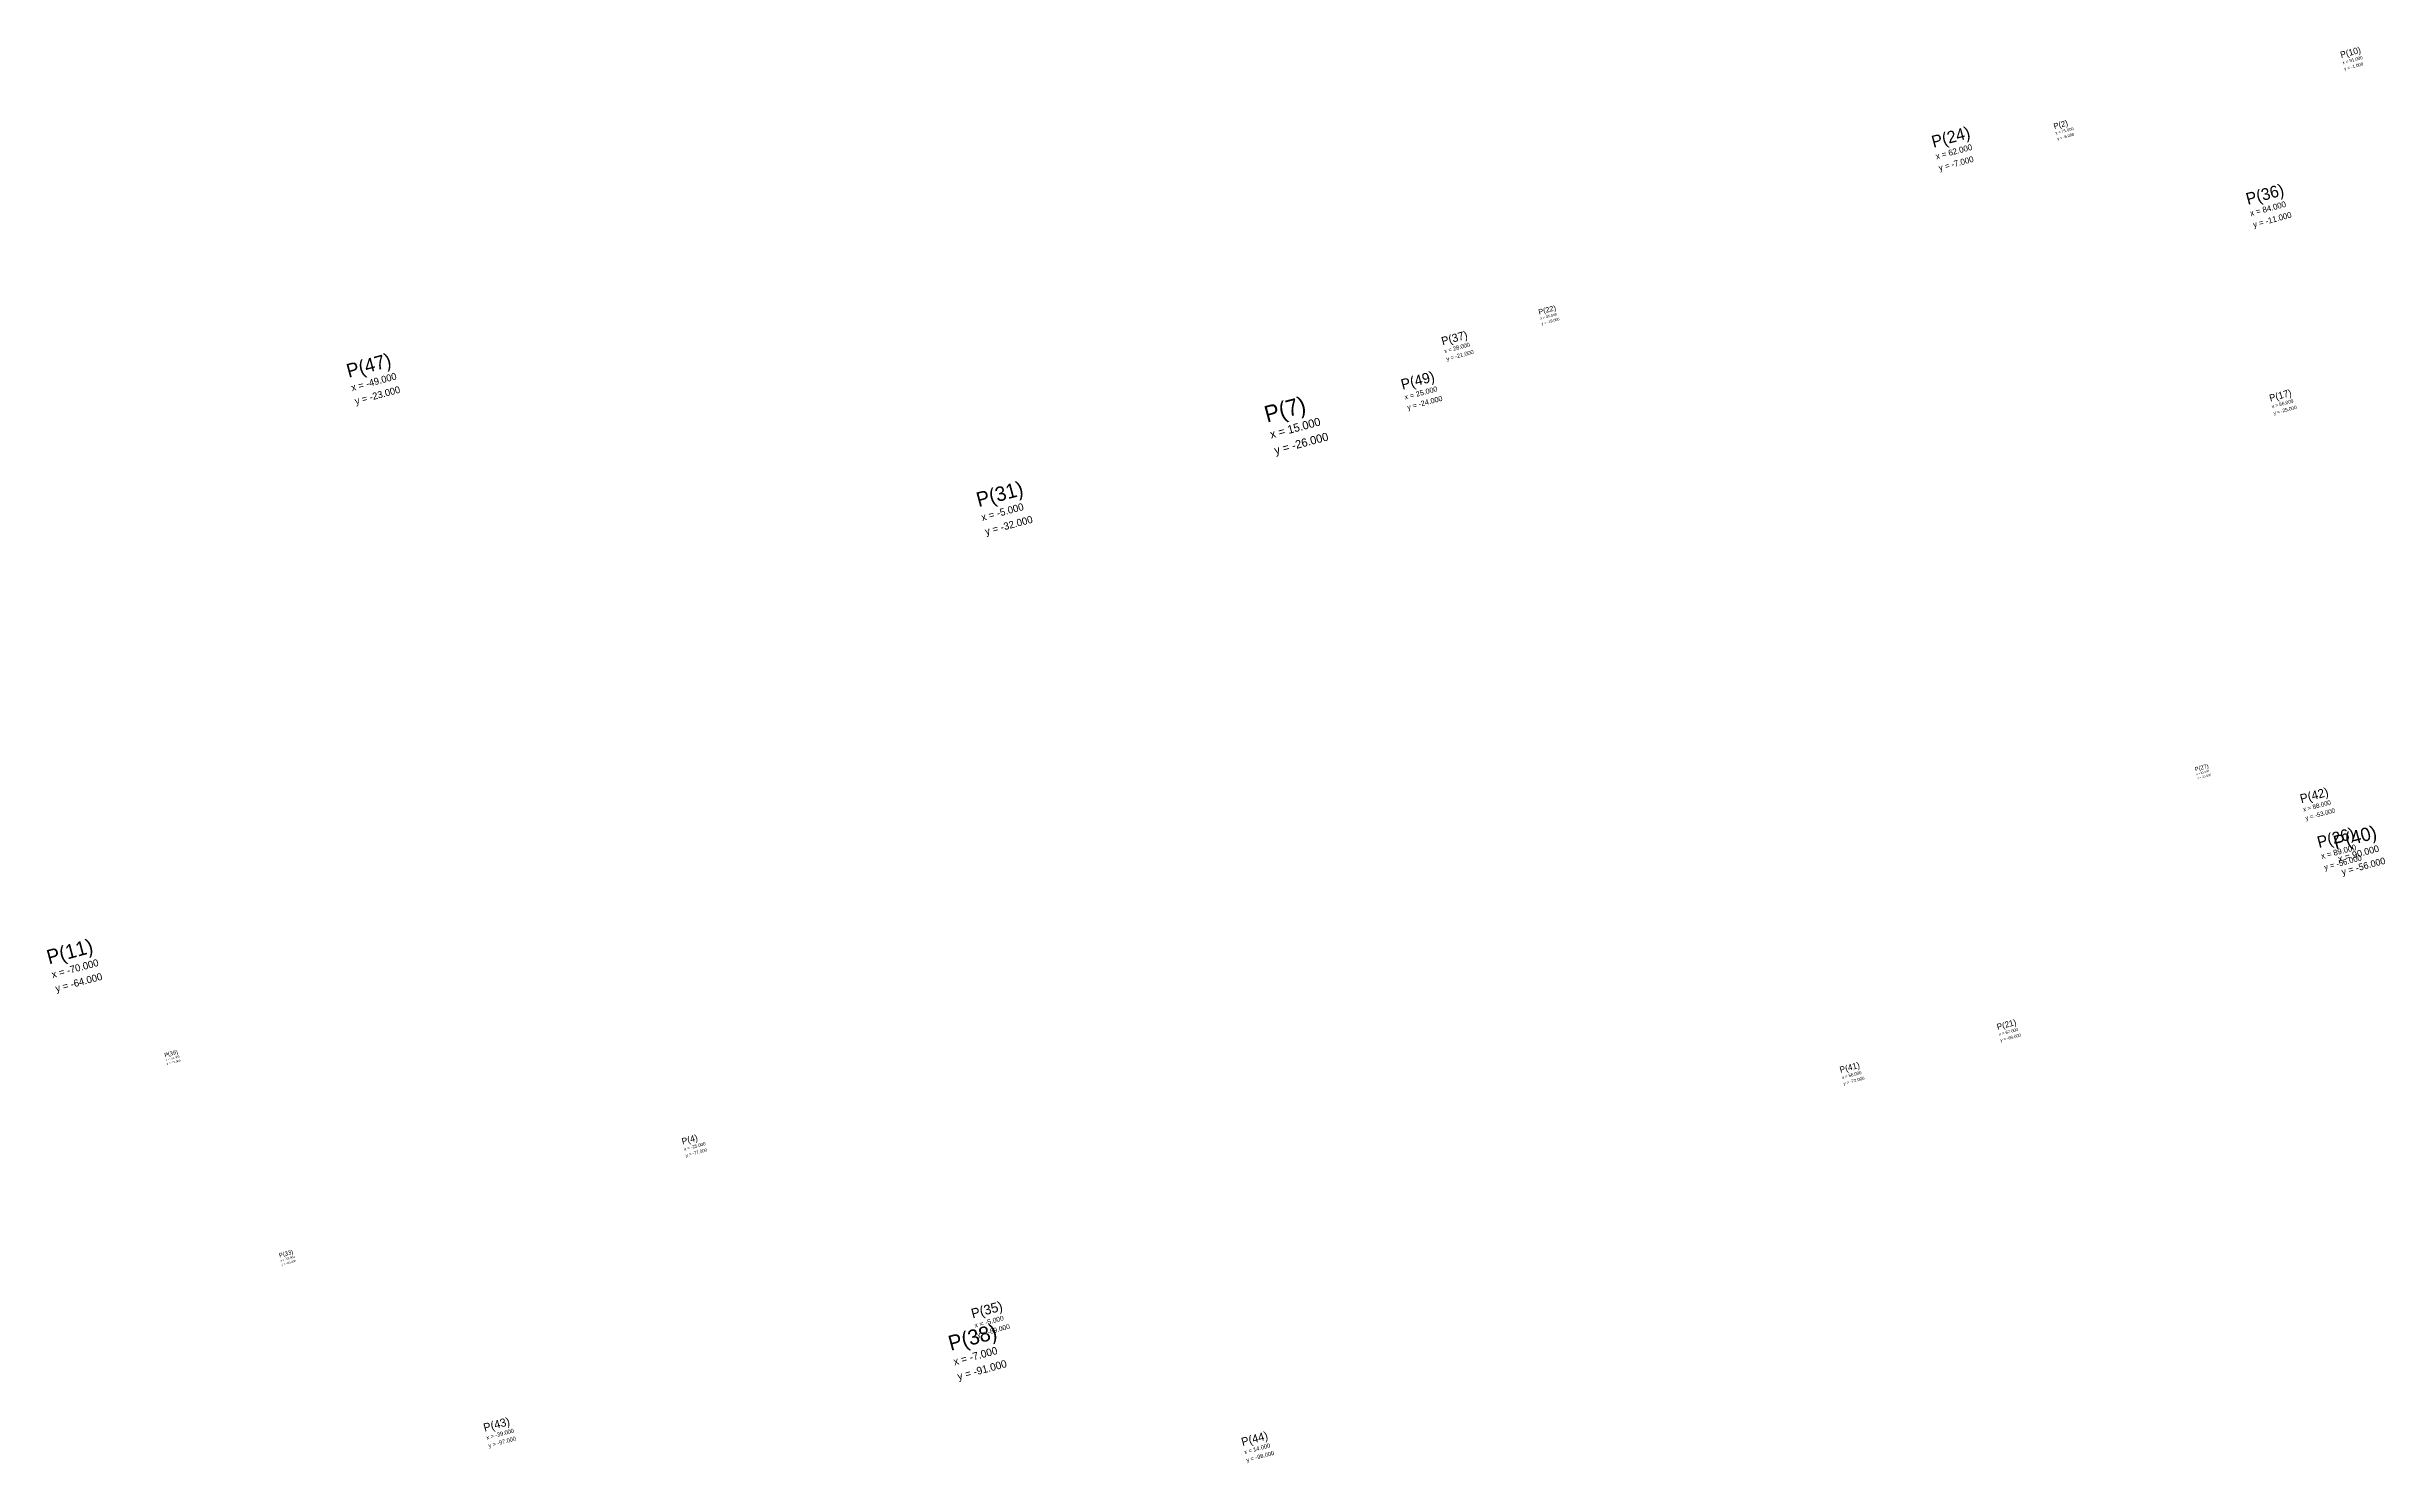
# Model space of a CAD drawing. Header units: metres. Extents: x -100 to 95, y -100 to 101.
# Drawn here: x -68.9 to 94.6, y -99.6 to -0.5 of the extents above; entities that cross this region are included whole.
import ezdxf

# ---------------------------------------------------------------- set-up
doc = ezdxf.new("R2010")
doc.units = ezdxf.units.M

# ---------------------------------------------------------------- blocks, each defined once
blk = doc.blocks.new('FLAG')
at = {"color": 3}
blk.add_attdef('NAME', (0.5, -0.5), '', height=0.5, dxfattribs=at)
at = {"color": 4}
for tag, p in [('YPOS', (0.5, -1.5)), ('XPOS', (0.5, -1))]:
    blk.add_attdef(tag, p, '', height=0.25, dxfattribs=at)

msp = doc.modelspace()

# ---------------------------------------------------------------- block references
at = {"rotation": 15}
for p, xscale, yscale, zscale, values in [((91, -1), 0.8920886807396731, 0.8920886807396731, 0.8920886807396731, {'NAME': 'P(10)', 'XPOS': 'x = 91.000', 'YPOS': 'y = -1.000'}), ((62, -7), 1.6718872516889522, 1.6718872516889522, 1.6718872516889522, {'NAME': 'P(24)', 'XPOS': 'x = 62.000', 'YPOS': 'y = -7.000'}), ((71, -6), 0.7980695043065311, 0.7980695043065311, 0.7980695043065311, {'NAME': 'P(2)', 'XPOS': 'x = 71.000', 'YPOS': 'y = -6.000'}), ((84, -11), 1.6472063418089347, 1.6472063418089347, 1.6472063418089347, {'NAME': 'P(36)', 'XPOS': 'x = 84.000', 'YPOS': 'y = -11.000'}), ((35, -19), 0.737681702241288, 0.737681702241288, 0.737681702241288, {'NAME': 'P(22)', 'XPOS': 'x = 35.000', 'YPOS': 'y = -19.000'}), ((28, -21), 1.137149598843347, 1.137149598843347, 1.137149598843347, {'NAME': 'P(37)', 'XPOS': 'x = 28.000', 'YPOS': 'y = -21.000'}), ((-49, -23), 1.9366906142104565, 1.9366906142104565, 1.9366906142104565, {'NAME': 'P(47)', 'XPOS': 'x = -49.000', 'YPOS': 'y = -23.000'}), ((25, -24), 1.459844611448739, 1.459844611448739, 1.459844611448739, {'NAME': 'P(49)', 'XPOS': 'x = 25.000', 'YPOS': 'y = -24.000'}), ((86, -25), 0.9627754817782577, 0.9627754817782577, 0.9627754817782577, {'NAME': 'P(17)', 'XPOS': 'x = 86.000', 'YPOS': 'y = -25.000'}), ((15, -26), 2.307506251857835, 2.307506251857835, 2.307506251857835, {'NAME': 'P(7)', 'XPOS': 'x = 15.000', 'YPOS': 'y = -26.000'}), ((-5, -32), 2.0325588162183856, 2.0325588162183856, 2.0325588162183856, {'NAME': 'P(31)', 'XPOS': 'x = -5.000', 'YPOS': 'y = -32.000'}), ((81, -51), 0.5756123058968092, 0.5756123058968092, 0.5756123058968092, {'NAME': 'P(27)', 'XPOS': 'x = 81.000', 'YPOS': 'y = -51.000'}), ((88, -53), 1.2332369856659402, 1.2332369856659402, 1.2332369856659402, {'NAME': 'P(42)', 'XPOS': 'x = 88.000', 'YPOS': 'y = -53.000'}), ((89, -56), 1.6098602715768588, 1.6098602715768588, 1.6098602715768588, {'NAME': 'P(26)', 'XPOS': 'x = 89.000', 'YPOS': 'y = -56.000'}), ((90, -56), 1.8736417882699556, 1.8736417882699556, 1.8736417882699556, {'NAME': 'P(40)', 'XPOS': 'x = 90.000', 'YPOS': 'y = -56.000'}), ((-70, -64), 2.004305841121022, 2.004305841121022, 2.004305841121022, {'NAME': 'P(11)', 'XPOS': 'x = -70.000', 'YPOS': 'y = -64.000'}), ((67, -69), 0.8488114889100196, 0.8488114889100196, 0.8488114889100196, {'NAME': 'P(21)', 'XPOS': 'x = 67.000', 'YPOS': 'y = -69.000'}), ((-61, -71), 0.5630828752973533, 0.5630828752973533, 0.5630828752973533, {'NAME': 'P(39)', 'XPOS': 'x = -61.000', 'YPOS': 'y = -71.000'}), ((56, -72), 0.871427228083421, 0.871427228083421, 0.871427228083421, {'NAME': 'P(41)', 'XPOS': 'x = 56.000', 'YPOS': 'y = -72.000'}), ((-25, -77), 0.8945175023815803, 0.8945175023815803, 0.8945175023815803, {'NAME': 'P(4)', 'XPOS': 'x = -25.000', 'YPOS': 'y = -77.000'}), ((-53, -85), 0.5933071157220651, 0.5933071157220651, 0.5933071157220651, {'NAME': 'P(33)', 'XPOS': 'x = -53.000', 'YPOS': 'y = -85.000'}), ((-5, -89), 1.3587109508781556, 1.3587109508781556, 1.3587109508781556, {'NAME': 'P(35)', 'XPOS': 'x = -5.000', 'YPOS': 'y = -89.000'}), ((-7, -91), 2.1089035443412785, 2.1089035443412785, 2.1089035443412785, {'NAME': 'P(38)', 'XPOS': 'x = -7.000', 'YPOS': 'y = -91.000'}), ((-39, -97), 1.144894305399448, 1.144894305399448, 1.144894305399448, {'NAME': 'P(43)', 'XPOS': 'x = -39.000', 'YPOS': 'y = -97.000'}), ((14, -98), 1.154918598453993, 1.154918598453993, 1.154918598453993, {'NAME': 'P(44)', 'XPOS': 'x = 14.000', 'YPOS': 'y = -98.000'})]:
    msp.add_blockref('FLAG', p, dxfattribs=dict(at, xscale=xscale, yscale=yscale, zscale=zscale)).add_auto_attribs(values)

doc.saveas('drawing.dxf')
